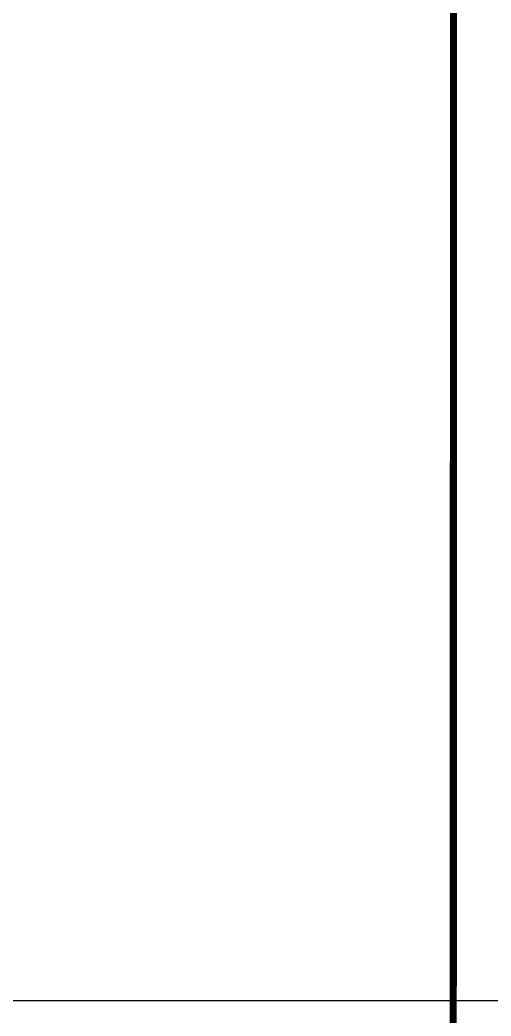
# Model space of a CAD drawing. Header units: millimetres. Extents: x 4307 to 31003, y 2809 to 20009.
# Drawn here: x 14124 to 14193.6, y 8517.7 to 8665 of the extents above; entities that cross this region are included whole.
import ezdxf

# ---------------------------------------------------------------- set-up
doc = ezdxf.new("R2010")
doc.units = ezdxf.units.MM
doc.layers.add('ProfileEdges', color=7, linetype='Continuous')

msp = doc.modelspace()

# ---------------------------------------------------------------- linework, layer by layer
msp.add_lwpolyline([(13395.19, 9764.66), (15918.46, 9764.66), (15918.46, 8520), (13395.19, 8520)], close=True)
at = {"layer": 'ProfileEdges', "lineweight": 211}
for p, q in [((14187.79, 8530.54), (14187.81, 8780.37)), ((14187.92, 8530.52), (14187.94, 8780.64)), ((14188.05, 8554.13), (14188.05, 8780.4)), ((14188.15, 8780.41), (14188.15, 8554.12)), ((14188.35, 8530.46), (14188.36, 8780.32)), ((14188.05, 8554.13), (14187.92, 8530.52)), ((14188.15, 8554.12), (14188.05, 8554.13)), ((14187.76, 8512.24), (14187.79, 8530.54)), ((14187.92, 8530.52), (14187.89, 8512.21)), ((14188.31, 8512.14), (14188.35, 8530.46))]:
    msp.add_line(p, q, dxfattribs=at)

doc.saveas('drawing.dxf')
